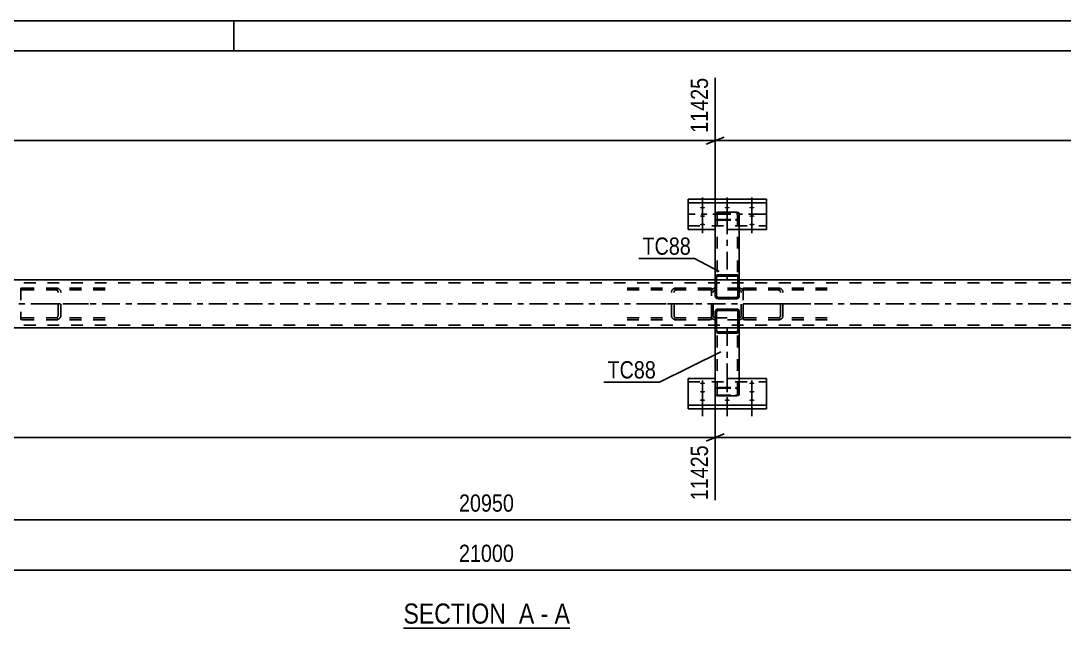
# Model space of a CAD drawing. Header units: millimetres. Extents: x -178 to 1011, y -683 to 158.
# Drawn here: x 345.7 to 519, y 57 to 157.9 of the extents above; entities that cross this region are included whole.
import ezdxf

# ---------------------------------------------------------------- set-up
doc = ezdxf.new("R2010")
doc.units = ezdxf.units.MM
doc.linetypes.add('DXK_LINE_DOT2', pattern=[3.9198, 1.9599, -1.9599])
doc.linetypes.add('DXK_LINE_DOT3', pattern=[5.9187, 2.979, -0.9799, 0.9799, -0.9799])
doc.styles.add('Arial Narrow', font='ARIALN.TTF', dxfattribs={"height": 0.2})

# ---------------------------------------------------------------- blocks, each defined once
blk = doc.blocks.new('Unknown-389678143-1162')
at = {"color": 5, "linetype": 'Continuous'}
for p, q in [((1011.04, 157.93), (-177.96, 157.93)), ((381.04, 152.93), (381.04, 157.93)), ((1006.04, 152.93), (-172.96, 152.93))]:
    blk.add_line(p, q, dxfattribs=at)
blk = doc.blocks.new('Unknown-389678143-12 - 3668')
at = {"color": 6, "linetype": 'Continuous'}
blk.add_line((409.25, 57.03), (436.9, 57.03), dxfattribs=at)
at = {"color": 0, "linetype": 'Continuous'}
for points in [[(427.36, 57.78), (427.36, 61.28), (409.25, 61.28), (409.25, 57.78)], [(430.97, 57.78), (430.97, 61.28), (428.41, 61.28), (428.41, 57.78)], [(433.29, 57.78), (433.29, 61.28), (432.02, 61.28), (432.02, 57.78)], [(436.9, 57.78), (436.9, 61.28), (434.34, 61.28), (434.34, 57.78)]]:
    blk.add_wipeout(points, dxfattribs=at)
at = {"color": 7, "linetype": 'Continuous', "style": 'Arial Narrow'}
for s, p in [('SECTION ', (409.25, 57.78)), ('A', (428.41, 57.78)), ('A', (434.34, 57.78)), ('-', (432.02, 57.78))]:
    blk.add_text(s, height=3.34, dxfattribs=at).set_placement(p)
blk = doc.blocks.new('Part-389678143-3711 - 3668')
at = {"color": 2, "linetype": 'Continuous'}
for p, q in [((456.53, 128.32), (469.53, 128.32)), ((456.53, 128.32), (456.53, 123.27)), ((469.53, 128.32), (469.53, 123.27)), ((456.53, 127.71), (469.53, 127.71)), ((461.03, 123.27), (456.53, 123.27)), ((469.53, 123.27), (465.03, 123.27))]:
    blk.add_line(p, q, dxfattribs=at)
at = {"color": 7, "linetype": 'DXK_LINE_DOT3'}
blk.add_line((469.53, 125.79), (456.53, 125.79), dxfattribs=at)
at = {"color": 7, "linetype": 'DXK_LINE_DOT2'}
for p, q in [((456.53, 123.87), (469.53, 123.87)), ((465.03, 123.27), (461.03, 123.27))]:
    blk.add_line(p, q, dxfattribs=at)
blk = doc.blocks.new('Part-389678143-3916 - 3668')
at = {"color": 7, "linetype": 'DXK_LINE_DOT2'}
for p, q in [((460.13, 113.54), (446.4, 113.54)), ((460.13, 113.22), (446.4, 113.22)), ((453.83, 113.14), (453.76, 112.9)), ((453.76, 108.9), (453.76, 112.9)), ((454.2, 112.9), (454.23, 113.02)), ((454.2, 108.9), (454.2, 112.9)), ((454.64, 113.54), (454.3, 113.49)), ((454.47, 113.19), (454.64, 113.22)), ((460.13, 113.54), (460.39, 113.5)), ((460.13, 113.22), (460.3, 113.19)), ((460.3, 113.19), (460.39, 113.15)), ((460.39, 108.3), (460.39, 113.5)), ((460.13, 108.58), (446.4, 108.58)), ((446.4, 108.26), (460.13, 108.26)), ((453.76, 108.9), (453.83, 108.65)), ((454.23, 108.78), (454.2, 108.9)), ((454.3, 108.31), (454.64, 108.26)), ((454.64, 108.58), (454.47, 108.6)), ((460.3, 108.6), (460.13, 108.58)), ((460.13, 108.26), (460.39, 108.3)), ((460.39, 108.65), (460.3, 108.6))]:
    blk.add_line(p, q, dxfattribs=at)
at = {"color": 7, "linetype": 'DXK_LINE_DOT3'}
blk.add_line((449.15, 110.9), (457.39, 110.9), dxfattribs=at)
at = {"color": 7, "linetype": 'DXK_LINE_DOT2'}
for centre, radius, start, end in [((454.51, 112.71), 0.802, 104.5547, 147.5895), ((454.57, 112.81), 0.401, 104.5547, 147.5895), ((454.51, 109.08), 0.802, 212.4105, 255.4453), ((454.57, 108.99), 0.401, 212.4105, 255.4453)]:
    blk.add_arc(centre, radius, start, end, dxfattribs=at)
blk = doc.blocks.new('Part-389678143-3777 - 3668')
at = {"color": 2, "linetype": 'Continuous'}
for p, q in [((461.03, 125.96), (461.08, 126.04)), ((461.03, 125.96), (461.03, 115.27)), ((461.08, 126.04), (461.21, 126.11)), ((461.21, 126.11), (461.42, 126.16)), ((461.42, 126.16), (461.67, 126.17)), ((461.67, 126.17), (464.39, 126.17)), ((464.39, 126.17), (464.63, 126.16)), ((464.63, 126.16), (464.84, 126.11)), ((464.84, 126.11), (464.98, 126.04)), ((464.98, 126.04), (465.03, 125.96)), ((465.03, 125.96), (465.03, 115.27)), ((464.79, 114.9), (461.27, 114.9))]:
    blk.add_line(p, q, dxfattribs=at)
at = {"color": 7, "linetype": 'DXK_LINE_DOT2'}
for p, q in [((461.08, 124.94), (461.03, 125.03)), ((461.21, 124.87), (461.08, 124.94)), ((461.42, 124.82), (461.21, 124.87)), ((461.37, 126), (461.35, 125.96)), ((461.35, 125.96), (461.35, 114.9)), ((461.35, 125.03), (461.37, 124.98)), ((461.44, 126.03), (461.37, 126)), ((461.37, 124.98), (461.44, 124.95)), ((461.67, 124.81), (461.42, 124.82)), ((461.54, 126.06), (461.44, 126.03)), ((461.44, 124.95), (461.54, 124.92)), ((461.67, 126.07), (461.54, 126.06)), ((461.54, 124.92), (461.67, 124.92)), ((461.67, 126.07), (464.39, 126.07)), ((461.67, 124.92), (464.39, 124.92)), ((461.67, 124.81), (464.39, 124.81)), ((464.51, 126.06), (464.39, 126.07)), ((464.39, 124.92), (464.51, 124.92)), ((464.63, 124.82), (464.39, 124.81)), ((464.61, 126.03), (464.51, 126.06)), ((464.51, 124.92), (464.61, 124.95)), ((464.68, 126), (464.61, 126.03)), ((464.61, 124.95), (464.63, 124.96)), ((464.63, 124.96), (464.68, 124.98)), ((464.84, 124.87), (464.63, 124.82)), ((464.71, 125.96), (464.68, 126)), ((464.68, 124.98), (464.71, 125.03)), ((464.71, 125.96), (464.71, 114.9)), ((464.98, 124.94), (464.84, 124.87)), ((465.03, 125.03), (464.98, 124.94)), ((461.03, 115.27), (461.03, 114.9)), ((461.27, 114.9), (461.03, 114.9)), ((464.68, 114.9), (464.71, 114.9)), ((465.03, 114.9), (464.79, 114.9)), ((465.03, 115.27), (465.03, 114.9))]:
    blk.add_line(p, q, dxfattribs=at)
at = {"color": 7, "linetype": 'DXK_LINE_DOT3'}
blk.add_line((463.03, 125.49), (463.03, 114.9), dxfattribs=at)
blk = doc.blocks.new('Part-389678143-3917 - 3668')
at = {"color": 7, "linetype": 'DXK_LINE_DOT2'}
for p, q in [((345.92, 113.54), (345.67, 113.5)), ((345.67, 113.5), (345.67, 108.3)), ((345.67, 113.15), (345.76, 113.19)), ((345.76, 113.19), (345.92, 113.22)), ((359.65, 113.54), (345.92, 113.54)), ((359.65, 113.22), (345.92, 113.22)), ((351.75, 113.49), (351.42, 113.54)), ((351.42, 113.22), (351.58, 113.19)), ((351.82, 113.02), (351.86, 112.9)), ((351.86, 108.9), (351.86, 112.9)), ((352.29, 112.9), (352.23, 113.14)), ((352.29, 108.9), (352.29, 112.9)), ((345.76, 108.6), (345.67, 108.65)), ((345.67, 108.3), (345.92, 108.26)), ((345.92, 108.58), (345.76, 108.6)), ((359.65, 108.58), (345.92, 108.58)), ((359.65, 108.26), (345.92, 108.26)), ((351.58, 108.6), (351.42, 108.58)), ((351.42, 108.26), (351.75, 108.31)), ((351.86, 108.9), (351.82, 108.78)), ((352.23, 108.65), (352.29, 108.9))]:
    blk.add_line(p, q, dxfattribs=at)
at = {"color": 7, "linetype": 'DXK_LINE_DOT3'}
blk.add_line((348.67, 110.9), (356.91, 110.9), dxfattribs=at)
at = {"color": 7, "linetype": 'DXK_LINE_DOT2'}
for centre, radius, start, end in [((351.48, 112.81), 0.401, 32.4105, 75.4453), ((351.55, 112.71), 0.802, 32.4105, 75.4453), ((351.48, 108.99), 0.401, 284.5547, 327.5895), ((351.55, 109.08), 0.802, 284.5547, 327.5895)]:
    blk.add_arc(centre, radius, start, end, dxfattribs=at)
blk = doc.blocks.new('Bolt-389678143-3807 - 3668')
at = {"linetype": 'Continuous'}
for points in [[(458.93, 127.04), (459.02, 127.04), (459.11, 127.03), (459.19, 127.01), (459.25, 126.99), (459.31, 126.97), (459.35, 126.94), (459.36, 126.91), (459.36, 126.88), (459.35, 126.85), (459.31, 126.82), (459.25, 126.79), (459.19, 126.77), (459.11, 126.76), (459.02, 126.75), (458.93, 126.74), (458.84, 126.75), (458.75, 126.76), (458.67, 126.77), (458.6, 126.79), (458.55, 126.82), (458.51, 126.85), (458.49, 126.88), (458.49, 126.91), (458.51, 126.94), (458.55, 126.97), (458.6, 126.99), (458.67, 127.01), (458.75, 127.03), (458.84, 127.04)], [(463.03, 127.04), (463.12, 127.04), (463.21, 127.03), (463.29, 127.01), (463.35, 126.99), (463.41, 126.97), (463.45, 126.94), (463.46, 126.91), (463.46, 126.88), (463.45, 126.85), (463.41, 126.82), (463.35, 126.79), (463.29, 126.77), (463.21, 126.76), (463.12, 126.75), (463.03, 126.74), (462.94, 126.75), (462.85, 126.76), (462.77, 126.77), (462.7, 126.79), (462.65, 126.82), (462.61, 126.85), (462.59, 126.88), (462.59, 126.91), (462.61, 126.94), (462.65, 126.97), (462.7, 126.99), (462.77, 127.01), (462.85, 127.03), (462.94, 127.04)], [(467.13, 127.04), (467.22, 127.04), (467.31, 127.03), (467.39, 127.01), (467.45, 126.99), (467.51, 126.97), (467.55, 126.94), (467.56, 126.91), (467.56, 126.88), (467.55, 126.85), (467.51, 126.82), (467.45, 126.79), (467.39, 126.77), (467.31, 126.76), (467.22, 126.75), (467.13, 126.74), (467.04, 126.75), (466.95, 126.76), (466.87, 126.77), (466.8, 126.79), (466.75, 126.82), (466.71, 126.85), (466.69, 126.88), (466.69, 126.91), (466.71, 126.94), (466.75, 126.97), (466.8, 126.99), (466.87, 127.01), (466.95, 127.03), (467.04, 127.04)], [(458.93, 125.64), (459.02, 125.64), (459.11, 125.63), (459.19, 125.61), (459.25, 125.59), (459.31, 125.57), (459.35, 125.54), (459.36, 125.51), (459.36, 125.48), (459.35, 125.44), (459.31, 125.42), (459.25, 125.39), (459.19, 125.37), (459.11, 125.35), (459.02, 125.34), (458.93, 125.34), (458.84, 125.34), (458.75, 125.35), (458.67, 125.37), (458.6, 125.39), (458.55, 125.42), (458.51, 125.44), (458.49, 125.48), (458.49, 125.51), (458.51, 125.54), (458.55, 125.57), (458.6, 125.59), (458.67, 125.61), (458.75, 125.63), (458.84, 125.64)], [(467.13, 125.64), (467.22, 125.64), (467.31, 125.63), (467.39, 125.61), (467.45, 125.59), (467.51, 125.57), (467.55, 125.54), (467.56, 125.51), (467.56, 125.48), (467.55, 125.44), (467.51, 125.42), (467.45, 125.39), (467.39, 125.37), (467.31, 125.35), (467.22, 125.34), (467.13, 125.34), (467.04, 125.34), (466.95, 125.35), (466.87, 125.37), (466.8, 125.39), (466.75, 125.42), (466.71, 125.44), (466.69, 125.48), (466.69, 125.51), (466.71, 125.54), (466.75, 125.57), (466.8, 125.59), (466.87, 125.61), (466.95, 125.63), (467.04, 125.64)], [(458.93, 124.24), (459.02, 124.24), (459.11, 124.23), (459.19, 124.21), (459.25, 124.19), (459.31, 124.16), (459.35, 124.14), (459.36, 124.1), (459.36, 124.07), (459.35, 124.04), (459.31, 124.01), (459.25, 123.99), (459.19, 123.97), (459.11, 123.95), (459.02, 123.94), (458.93, 123.94), (458.84, 123.94), (458.75, 123.95), (458.67, 123.97), (458.6, 123.99), (458.55, 124.01), (458.51, 124.04), (458.49, 124.07), (458.49, 124.1), (458.51, 124.14), (458.55, 124.16), (458.6, 124.19), (458.67, 124.21), (458.75, 124.23), (458.84, 124.24)], [(467.13, 124.24), (467.22, 124.24), (467.31, 124.23), (467.39, 124.21), (467.45, 124.19), (467.51, 124.16), (467.55, 124.14), (467.56, 124.1), (467.56, 124.07), (467.55, 124.04), (467.51, 124.01), (467.45, 123.99), (467.39, 123.97), (467.31, 123.95), (467.22, 123.94), (467.13, 123.94), (467.04, 123.94), (466.95, 123.95), (466.87, 123.97), (466.8, 123.99), (466.75, 124.01), (466.71, 124.04), (466.69, 124.07), (466.69, 124.1), (466.71, 124.14), (466.75, 124.16), (466.8, 124.19), (466.87, 124.21), (466.95, 124.23), (467.04, 124.24)]]:
    blk.add_hatch(color=1, dxfattribs=at).paths.add_polyline_path(points)
at = {"color": 1, "linetype": 'Continuous'}
for p, q in [((458.93, 128.58), (458.93, 125.46)), ((463.03, 128.58), (463.03, 125.46)), ((467.13, 128.58), (467.13, 125.46)), ((458.93, 127.18), (458.93, 124.06)), ((467.13, 127.18), (467.13, 124.06)), ((458.93, 125.78), (458.93, 122.66)), ((467.13, 125.78), (467.13, 122.66))]:
    blk.add_line(p, q, dxfattribs=at)
at = {"color": 1, "linetype": 'DXK_LINE_DOT2'}
blk.add_line((463.03, 125.78), (463.03, 122.66), dxfattribs=at)
blk = doc.blocks.new('Part-389678143-3909 - 3668')
at = {"color": 7, "linetype": 'DXK_LINE_DOT2'}
for p, q in [((461.03, 106.52), (461.03, 106.9)), ((461.27, 106.9), (461.03, 106.9)), ((461.35, 95.84), (461.35, 106.9)), ((464.39, 106.9), (465.03, 106.9)), ((464.61, 106.9), (464.63, 106.9)), ((464.68, 106.9), (464.71, 106.9)), ((464.71, 95.84), (464.71, 106.9)), ((465.03, 106.52), (465.03, 106.9)), ((461.03, 96.77), (461.08, 96.86)), ((461.08, 96.86), (461.21, 96.93)), ((461.21, 96.93), (461.42, 96.97)), ((461.37, 96.81), (461.35, 96.77)), ((461.35, 95.84), (461.37, 95.8)), ((461.44, 96.85), (461.37, 96.81)), ((461.37, 95.8), (461.44, 95.76)), ((461.42, 96.97), (461.67, 96.99)), ((461.54, 96.87), (461.44, 96.85)), ((461.44, 95.76), (461.54, 95.74)), ((461.67, 96.88), (461.54, 96.87)), ((461.54, 95.74), (461.67, 95.73)), ((461.67, 96.99), (464.39, 96.99)), ((461.67, 96.88), (464.39, 96.88)), ((461.67, 95.73), (464.39, 95.73)), ((464.39, 96.99), (464.63, 96.97)), ((464.51, 96.87), (464.39, 96.88)), ((464.39, 95.73), (464.51, 95.74)), ((464.61, 96.85), (464.51, 96.87)), ((464.51, 95.74), (464.61, 95.76)), ((464.61, 96.85), (464.63, 96.84)), ((464.61, 95.76), (464.68, 95.8)), ((464.63, 96.97), (464.84, 96.93)), ((464.63, 96.84), (464.68, 96.81)), ((464.71, 96.77), (464.68, 96.81)), ((464.68, 95.8), (464.71, 95.84)), ((464.84, 96.93), (464.98, 96.86)), ((464.98, 96.86), (465.03, 96.77))]:
    blk.add_line(p, q, dxfattribs=at)
at = {"color": 2, "linetype": 'Continuous'}
for p, q in [((461.03, 95.84), (461.03, 106.52)), ((464.79, 106.9), (461.27, 106.9)), ((465.03, 95.84), (465.03, 106.52)), ((461.08, 95.76), (461.03, 95.84)), ((461.21, 95.69), (461.08, 95.76)), ((461.42, 95.64), (461.21, 95.69)), ((461.67, 95.62), (461.42, 95.64)), ((461.67, 95.62), (464.39, 95.62)), ((464.63, 95.64), (464.39, 95.62)), ((464.84, 95.69), (464.63, 95.64)), ((464.98, 95.76), (464.84, 95.69)), ((465.03, 95.84), (464.98, 95.76))]:
    blk.add_line(p, q, dxfattribs=at)
at = {"color": 7, "linetype": 'DXK_LINE_DOT3'}
blk.add_line((463.03, 106.9), (463.03, 96.31), dxfattribs=at)
blk = doc.blocks.new('Part-389678143-3919 - 3668')
at = {"color": 7, "linetype": 'DXK_LINE_DOT2'}
for p, q in [((465.92, 113.54), (465.67, 113.5)), ((465.67, 113.5), (465.67, 108.3)), ((465.67, 113.15), (465.76, 113.19)), ((465.76, 113.19), (465.92, 113.22)), ((479.65, 113.54), (465.92, 113.54)), ((479.65, 113.22), (465.92, 113.22)), ((471.75, 113.49), (471.42, 113.54)), ((471.42, 113.22), (471.58, 113.19)), ((471.82, 113.02), (471.86, 112.9)), ((471.86, 108.9), (471.86, 112.9)), ((472.29, 112.9), (472.23, 113.14)), ((472.29, 108.9), (472.29, 112.9)), ((465.76, 108.6), (465.67, 108.65)), ((465.67, 108.3), (465.92, 108.26)), ((465.92, 108.58), (465.76, 108.6)), ((479.65, 108.58), (465.92, 108.58)), ((479.65, 108.26), (465.92, 108.26)), ((471.58, 108.6), (471.42, 108.58)), ((471.42, 108.26), (471.75, 108.31)), ((471.86, 108.9), (471.82, 108.78)), ((472.23, 108.65), (472.29, 108.9))]:
    blk.add_line(p, q, dxfattribs=at)
at = {"color": 7, "linetype": 'DXK_LINE_DOT3'}
blk.add_line((468.67, 110.9), (476.91, 110.9), dxfattribs=at)
at = {"color": 7, "linetype": 'DXK_LINE_DOT2'}
for centre, radius, start, end in [((471.48, 112.81), 0.401, 32.4104, 75.4453), ((471.55, 112.71), 0.802, 32.4104, 75.4453), ((471.48, 108.99), 0.401, 284.5547, 327.5896), ((471.55, 109.08), 0.802, 284.5547, 327.5896)]:
    blk.add_arc(centre, radius, start, end, dxfattribs=at)
blk = doc.blocks.new('Part-389678143-3976 - 3668')
at = {"color": 7, "linetype": 'DXK_LINE_DOT2'}
for p, q in [((842.03, 114.42), (4.03, 114.42)), ((465.03, 114.9), (461.03, 114.9)), ((842.03, 107.38), (4.03, 107.38)), ((465.03, 106.9), (461.03, 106.9))]:
    blk.add_line(p, q, dxfattribs=at)
at = {"color": 2, "linetype": 'Continuous'}
for p, q in [((461.03, 114.9), (225.03, 114.9)), ((641.03, 114.9), (465.03, 114.9)), ((461.03, 106.9), (225.03, 106.9)), ((641.03, 106.9), (465.03, 106.9))]:
    blk.add_line(p, q, dxfattribs=at)
at = {"color": 7, "linetype": 'DXK_LINE_DOT3'}
blk.add_line((4.03, 110.9), (842.03, 110.9), dxfattribs=at)
blk = doc.blocks.new('Part-389678143-3981 - 3668')
at = {"color": 7, "linetype": 'DXK_LINE_DOT2'}
for p, q in [((460.44, 113.14), (460.39, 112.9)), ((460.39, 108.9), (460.39, 112.9)), ((460.71, 112.9), (460.73, 113.02)), ((460.71, 108.9), (460.71, 112.9)), ((461.03, 113.54), (460.78, 113.49)), ((460.91, 113.19), (461.03, 113.22)), ((465.03, 113.54), (461.03, 113.54)), ((465.03, 113.22), (461.03, 113.22)), ((465.27, 113.49), (465.03, 113.54)), ((465.03, 113.22), (465.15, 113.19)), ((465.32, 113.02), (465.35, 112.9)), ((465.35, 108.9), (465.35, 112.9)), ((465.67, 112.9), (465.62, 113.14)), ((465.67, 108.9), (465.67, 112.9)), ((460.39, 108.9), (460.44, 108.65)), ((460.73, 108.78), (460.71, 108.9)), ((460.78, 108.31), (461.03, 108.26)), ((461.03, 108.58), (460.91, 108.6)), ((461.03, 108.58), (465.03, 108.58)), ((465.03, 108.26), (461.03, 108.26)), ((465.15, 108.6), (465.03, 108.58)), ((465.03, 108.26), (465.27, 108.31)), ((465.35, 108.9), (465.32, 108.78)), ((465.62, 108.65), (465.67, 108.9))]:
    blk.add_line(p, q, dxfattribs=at)
at = {"color": 7, "linetype": 'DXK_LINE_DOT3'}
blk.add_line((463.03, 110.9), (463.03, 110.9), dxfattribs=at)
at = {"color": 7, "linetype": 'DXK_LINE_DOT2'}
for centre, radius, start, end in [((461.03, 112.9), 0.64, 112.5, 157.5), ((461.03, 112.9), 0.32, 112.5, 157.5), ((465.03, 112.9), 0.32, 22.5, 67.5), ((465.03, 112.9), 0.64, 22.5, 67.5), ((461.03, 108.9), 0.64, 202.5, 247.5), ((461.03, 108.9), 0.32, 202.5, 247.5), ((465.03, 108.9), 0.32, 292.5, 337.5), ((465.03, 108.9), 0.64, 292.5, 337.5)]:
    blk.add_arc(centre, radius, start, end, dxfattribs=at)
blk = doc.blocks.new('Bolt-389678143-3998 - 3668')
at = {"linetype": 'Continuous'}
for points in [[(458.93, 97.56), (458.84, 97.56), (458.75, 97.57), (458.67, 97.59), (458.6, 97.61), (458.55, 97.63), (458.51, 97.66), (458.49, 97.69), (458.49, 97.72), (458.51, 97.76), (458.55, 97.78), (458.6, 97.81), (458.67, 97.83), (458.75, 97.85), (458.84, 97.86), (458.93, 97.86), (459.02, 97.86), (459.11, 97.85), (459.19, 97.83), (459.25, 97.81), (459.31, 97.78), (459.35, 97.76), (459.36, 97.72), (459.36, 97.69), (459.35, 97.66), (459.31, 97.63), (459.25, 97.61), (459.19, 97.59), (459.11, 97.57), (459.02, 97.56)], [(467.13, 97.56), (467.04, 97.56), (466.95, 97.57), (466.87, 97.59), (466.8, 97.61), (466.75, 97.63), (466.71, 97.66), (466.69, 97.69), (466.69, 97.72), (466.71, 97.76), (466.75, 97.78), (466.8, 97.81), (466.87, 97.83), (466.95, 97.85), (467.04, 97.86), (467.13, 97.86), (467.22, 97.86), (467.31, 97.85), (467.39, 97.83), (467.45, 97.81), (467.51, 97.78), (467.55, 97.76), (467.56, 97.72), (467.56, 97.69), (467.55, 97.66), (467.51, 97.63), (467.45, 97.61), (467.39, 97.59), (467.31, 97.57), (467.22, 97.56)], [(458.93, 96.16), (458.84, 96.16), (458.75, 96.17), (458.67, 96.18), (458.6, 96.21), (458.55, 96.23), (458.51, 96.26), (458.49, 96.29), (458.49, 96.32), (458.51, 96.35), (458.55, 96.38), (458.6, 96.41), (458.67, 96.43), (458.75, 96.44), (458.84, 96.45), (458.93, 96.46), (459.02, 96.45), (459.11, 96.44), (459.19, 96.43), (459.25, 96.41), (459.31, 96.38), (459.35, 96.35), (459.36, 96.32), (459.36, 96.29), (459.35, 96.26), (459.31, 96.23), (459.25, 96.21), (459.19, 96.18), (459.11, 96.17), (459.02, 96.16)], [(467.13, 96.16), (467.04, 96.16), (466.95, 96.17), (466.87, 96.18), (466.8, 96.21), (466.75, 96.23), (466.71, 96.26), (466.69, 96.29), (466.69, 96.32), (466.71, 96.35), (466.75, 96.38), (466.8, 96.41), (466.87, 96.43), (466.95, 96.44), (467.04, 96.45), (467.13, 96.46), (467.22, 96.45), (467.31, 96.44), (467.39, 96.43), (467.45, 96.41), (467.51, 96.38), (467.55, 96.35), (467.56, 96.32), (467.56, 96.29), (467.55, 96.26), (467.51, 96.23), (467.45, 96.21), (467.39, 96.18), (467.31, 96.17), (467.22, 96.16)], [(458.93, 94.75), (458.84, 94.76), (458.75, 94.77), (458.67, 94.78), (458.6, 94.8), (458.55, 94.83), (458.51, 94.86), (458.49, 94.89), (458.49, 94.92), (458.51, 94.95), (458.55, 94.98), (458.6, 95), (458.67, 95.03), (458.75, 95.04), (458.84, 95.05), (458.93, 95.05), (459.02, 95.05), (459.11, 95.04), (459.19, 95.03), (459.25, 95), (459.31, 94.98), (459.35, 94.95), (459.36, 94.92), (459.36, 94.89), (459.35, 94.86), (459.31, 94.83), (459.25, 94.8), (459.19, 94.78), (459.11, 94.77), (459.02, 94.76)], [(463.03, 94.75), (462.94, 94.76), (462.85, 94.77), (462.77, 94.78), (462.7, 94.8), (462.65, 94.83), (462.61, 94.86), (462.59, 94.89), (462.59, 94.92), (462.61, 94.95), (462.65, 94.98), (462.7, 95), (462.77, 95.03), (462.85, 95.04), (462.94, 95.05), (463.03, 95.05), (463.12, 95.05), (463.21, 95.04), (463.29, 95.03), (463.35, 95), (463.41, 94.98), (463.45, 94.95), (463.46, 94.92), (463.46, 94.89), (463.45, 94.86), (463.41, 94.83), (463.35, 94.8), (463.29, 94.78), (463.21, 94.77), (463.12, 94.76)], [(467.13, 94.75), (467.04, 94.76), (466.95, 94.77), (466.87, 94.78), (466.8, 94.8), (466.75, 94.83), (466.71, 94.86), (466.69, 94.89), (466.69, 94.92), (466.71, 94.95), (466.75, 94.98), (466.8, 95), (466.87, 95.03), (466.95, 95.04), (467.04, 95.05), (467.13, 95.05), (467.22, 95.05), (467.31, 95.04), (467.39, 95.03), (467.45, 95), (467.51, 94.98), (467.55, 94.95), (467.56, 94.92), (467.56, 94.89), (467.55, 94.86), (467.51, 94.83), (467.45, 94.8), (467.39, 94.78), (467.31, 94.77), (467.22, 94.76)]]:
    blk.add_hatch(color=1, dxfattribs=at).paths.add_polyline_path(points)
at = {"color": 1, "linetype": 'Continuous'}
for p, q in [((458.93, 98.2), (458.93, 95.08)), ((467.13, 98.2), (467.13, 95.08)), ((458.93, 96.8), (458.93, 93.68)), ((458.93, 95.39), (458.93, 92.27)), ((463.03, 95.39), (463.03, 92.27)), ((467.13, 96.8), (467.13, 93.68)), ((467.13, 95.39), (467.13, 92.27))]:
    blk.add_line(p, q, dxfattribs=at)
at = {"color": 1, "linetype": 'DXK_LINE_DOT2'}
blk.add_line((463.03, 98.2), (463.03, 95.08), dxfattribs=at)
blk = doc.blocks.new('Part-389678143-10190 - 3668')
at = {"color": 2, "linetype": 'Continuous'}
for p, q in [((456.53, 93.48), (456.53, 98.53)), ((461.03, 98.53), (456.53, 98.53)), ((469.53, 98.53), (465.03, 98.53)), ((469.53, 93.48), (469.53, 98.53)), ((456.53, 94.08), (469.53, 94.08)), ((456.53, 93.48), (469.53, 93.48))]:
    blk.add_line(p, q, dxfattribs=at)
at = {"color": 7, "linetype": 'DXK_LINE_DOT2'}
for p, q in [((456.53, 97.93), (469.53, 97.93)), ((465.03, 98.53), (461.03, 98.53))]:
    blk.add_line(p, q, dxfattribs=at)
blk = doc.blocks.new('Part-389678143-41330 - 3668')
at = {"color": 2, "linetype": 'Continuous'}
for p, q in [((461.06, 115.46), (461.03, 115.27)), ((461.03, 115.27), (461.03, 112.23)), ((461.17, 115.61), (461.06, 115.46)), ((461.32, 115.72), (461.17, 115.61)), ((461.27, 115.27), (461.29, 115.37)), ((461.27, 115.27), (461.27, 115.27)), ((461.27, 115.27), (461.27, 112.23)), ((461.29, 115.37), (461.34, 115.44)), ((461.51, 115.75), (461.32, 115.72)), ((461.34, 115.44), (461.42, 115.5)), ((461.42, 115.5), (461.51, 115.51)), ((461.51, 115.75), (464.55, 115.75)), ((461.51, 115.75), (461.51, 115.75)), ((461.51, 115.51), (461.51, 115.51)), ((461.51, 115.51), (464.55, 115.51)), ((464.55, 115.75), (464.55, 115.75)), ((464.73, 115.72), (464.55, 115.75)), ((464.55, 115.51), (464.55, 115.51)), ((464.55, 115.51), (464.64, 115.5)), ((464.64, 115.5), (464.72, 115.44)), ((464.72, 115.44), (464.77, 115.37)), ((464.89, 115.61), (464.73, 115.72)), ((464.77, 115.37), (464.79, 115.27)), ((464.79, 115.27), (464.79, 115.27)), ((464.79, 115.27), (464.79, 112.23)), ((464.99, 115.46), (464.89, 115.61)), ((465.03, 115.27), (464.99, 115.46)), ((465.03, 115.27), (465.03, 112.23)), ((461.03, 112.23), (461.06, 112.05)), ((461.06, 112.05), (461.17, 111.9)), ((461.17, 111.9), (461.32, 111.79)), ((461.27, 112.23), (461.27, 112.23)), ((461.29, 112.14), (461.27, 112.23)), ((461.34, 112.07), (461.29, 112.14)), ((461.32, 111.79), (461.51, 111.75)), ((461.42, 112.01), (461.34, 112.07)), ((461.51, 111.99), (461.42, 112.01)), ((461.51, 111.99), (461.51, 111.99)), ((461.51, 111.99), (464.55, 111.99)), ((461.51, 111.75), (464.55, 111.75)), ((461.51, 111.75), (461.51, 111.75)), ((464.64, 112.01), (464.55, 111.99)), ((464.55, 111.99), (464.55, 111.99)), ((464.55, 111.75), (464.73, 111.79)), ((464.55, 111.75), (464.55, 111.75)), ((464.72, 112.07), (464.64, 112.01)), ((464.77, 112.14), (464.72, 112.07)), ((464.73, 111.79), (464.89, 111.9)), ((464.79, 112.23), (464.77, 112.14)), ((464.79, 112.23), (464.79, 112.23)), ((464.89, 111.9), (464.99, 112.05)), ((464.99, 112.05), (465.03, 112.23))]:
    blk.add_line(p, q, dxfattribs=at)
at = {"color": 7, "linetype": 'DXK_LINE_DOT2'}
for p, q in [((461.03, 115.27), (461.06, 115.46)), ((461.27, 114.9), (461.03, 114.9)), ((461.03, 114.9), (461.27, 114.9)), ((461.06, 115.46), (461.17, 115.61)), ((461.17, 115.61), (461.32, 115.72)), ((461.29, 115.37), (461.27, 115.27)), ((461.27, 115.27), (461.27, 115.27)), ((461.34, 115.44), (461.29, 115.37)), ((461.32, 115.72), (461.51, 115.75)), ((461.42, 115.5), (461.34, 115.44)), ((461.51, 115.51), (461.42, 115.5)), ((464.55, 115.75), (461.51, 115.75)), ((461.51, 115.51), (464.55, 115.51)), ((464.55, 115.75), (464.73, 115.72)), ((464.64, 115.5), (464.55, 115.51)), ((464.72, 115.44), (464.64, 115.5)), ((464.77, 115.37), (464.72, 115.44)), ((464.73, 115.72), (464.89, 115.61)), ((464.79, 115.27), (464.77, 115.37)), ((464.79, 115.27), (464.79, 115.27)), ((465.03, 114.9), (464.79, 114.9)), ((464.79, 114.9), (465.03, 114.9)), ((464.89, 115.61), (464.99, 115.46)), ((464.99, 115.46), (465.03, 115.27)), ((461.06, 112.05), (461.03, 112.23)), ((461.27, 112.23), (461.29, 112.14)), ((461.29, 112.14), (461.34, 112.07)), ((461.51, 111.75), (461.32, 111.79)), ((461.34, 112.07), (461.42, 112.01)), ((461.42, 112.01), (461.51, 111.99)), ((464.55, 111.99), (461.51, 111.99)), ((461.51, 111.75), (464.55, 111.75)), ((464.55, 111.99), (464.64, 112.01)), ((464.73, 111.79), (464.55, 111.75)), ((464.64, 112.01), (464.72, 112.07)), ((464.72, 112.07), (464.77, 112.14)), ((464.77, 112.14), (464.79, 112.23)), ((465.03, 112.23), (464.99, 112.05))]:
    blk.add_line(p, q, dxfattribs=at)
for centre, start, end in [((461.51, 112.23), 202.5, 247.5), ((464.55, 112.23), 292.5, 337.5)]:
    blk.add_arc(centre, 0.48, start, end, dxfattribs=at)
blk = doc.blocks.new('Part-389678143-41333 - 3668')
at = {"color": 2, "linetype": 'Continuous'}
for p, q in [((461.06, 109.74), (461.03, 109.56)), ((461.03, 106.52), (461.03, 109.56)), ((461.17, 109.9), (461.06, 109.74)), ((461.32, 110), (461.17, 109.9)), ((461.29, 109.65), (461.27, 109.56)), ((461.27, 106.52), (461.27, 109.56)), ((461.34, 109.73), (461.29, 109.65)), ((461.51, 110.04), (461.32, 110)), ((461.42, 109.78), (461.34, 109.73)), ((461.51, 109.8), (461.42, 109.78)), ((464.55, 110.04), (461.51, 110.04)), ((464.55, 109.8), (461.51, 109.8)), ((464.73, 110), (464.55, 110.04)), ((464.64, 109.78), (464.55, 109.8)), ((464.72, 109.73), (464.64, 109.78)), ((464.77, 109.65), (464.72, 109.73)), ((464.89, 109.9), (464.73, 110)), ((464.79, 109.56), (464.77, 109.65)), ((464.79, 106.52), (464.79, 109.56)), ((464.99, 109.74), (464.89, 109.9)), ((465.03, 109.56), (464.99, 109.74)), ((465.03, 106.52), (465.03, 109.56)), ((461.06, 106.34), (461.03, 106.52)), ((461.17, 106.18), (461.06, 106.34)), ((461.32, 106.08), (461.17, 106.18)), ((461.27, 106.52), (461.29, 106.43)), ((461.29, 106.43), (461.34, 106.35)), ((461.51, 106.04), (461.32, 106.08)), ((461.34, 106.35), (461.42, 106.3)), ((461.42, 106.3), (461.51, 106.28)), ((464.55, 106.28), (461.51, 106.28)), ((461.51, 106.04), (464.55, 106.04)), ((464.55, 106.28), (464.64, 106.3)), ((464.55, 106.04), (464.73, 106.08)), ((464.55, 106.04), (464.55, 106.04)), ((464.64, 106.3), (464.72, 106.35)), ((464.72, 106.35), (464.77, 106.43)), ((464.89, 106.18), (464.73, 106.08)), ((464.77, 106.43), (464.79, 106.52)), ((464.99, 106.34), (464.89, 106.18)), ((465.03, 106.52), (464.99, 106.34))]:
    blk.add_line(p, q, dxfattribs=at)
at = {"color": 7, "linetype": 'DXK_LINE_DOT2'}
for p, q in [((461.03, 109.56), (461.06, 109.74)), ((461.32, 110), (461.51, 110.04)), ((464.55, 110.04), (464.73, 110)), ((464.99, 109.74), (465.03, 109.56)), ((461.27, 106.9), (461.03, 106.9)), ((461.51, 106.04), (464.55, 106.04)), ((464.73, 106.08), (464.55, 106.04)), ((465.03, 106.9), (464.79, 106.9))]:
    blk.add_line(p, q, dxfattribs=at)
for centre, start, end in [((461.51, 109.56), 112.5, 157.5), ((464.55, 109.56), 22.5, 67.5)]:
    blk.add_arc(centre, 0.48, start, end, dxfattribs=at)
blk = doc.blocks.new('StraightDimension-389678143-4179 - 3668')
at = {"color": 7, "linetype": 'Continuous'}
blk.add_line((4.03, 75.03), (842.03, 75.03), dxfattribs=at)
at = {"color": 0}
blk.add_wipeout([(428.2, 75.78), (428.2, 79.98), (417.86, 79.98), (417.86, 75.78)], dxfattribs=at)
at = {"color": 3, "style": 'Arial Narrow'}
blk.add_text('20950', height=2.863, dxfattribs=at).set_placement((418.46, 76.38))
blk = doc.blocks.new('StraightDimension-389678143-4149 - 3668')
at = {"color": 7, "linetype": 'Continuous'}
blk.add_line((3.03, 66.68), (843.03, 66.68), dxfattribs=at)
at = {"color": 0}
blk.add_wipeout([(428.2, 67.43), (428.2, 71.63), (417.86, 71.63), (417.86, 67.43)], dxfattribs=at)
at = {"color": 3, "style": 'Arial Narrow'}
blk.add_text('21000', height=2.863, dxfattribs=at).set_placement((418.46, 68.03))
blk = doc.blocks.new('StraightDimension-389678143-4293 - 3668')
at = {"color": 7, "linetype": 'Continuous'}
for p, q in [((461.03, 120.69), (461.03, 148.47)), ((462.53, 138.63), (459.53, 137.43)), ((461.03, 138.03), (641.03, 138.03))]:
    blk.add_line(p, q, dxfattribs=at)
blk = doc.blocks.new('StraightDimension-389678143-4221 - 3668')
at = {"color": 7, "linetype": 'Continuous'}
for p, q in [((461.03, 120.69), (461.03, 148.47)), ((221.03, 138.03), (461.03, 138.03)), ((459.53, 137.43), (462.53, 138.63))]:
    blk.add_line(p, q, dxfattribs=at)
at = {"color": 0, "linetype": 'Continuous'}
blk.add_wipeout([(460.43, 149.07), (456.23, 149.07), (456.23, 138.73), (460.43, 138.73)], dxfattribs=at)
at = {"color": 3, "linetype": 'Continuous', "style": 'Arial Narrow'}
blk.add_text('11425', height=2.863, rotation=90.0002, dxfattribs=at).set_placement((459.83, 139.33))
blk = doc.blocks.new('StraightDimension-389678143-26230 - 3668')
at = {"color": 7, "linetype": 'Continuous'}
for p, q in [((461.03, 100.65), (461.03, 78.27)), ((462.53, 89.31), (459.53, 88.11)), ((461.03, 88.71), (641.03, 88.71))]:
    blk.add_line(p, q, dxfattribs=at)
blk = doc.blocks.new('StraightDimension-389678143-26231 - 3668')
at = {"color": 7, "linetype": 'Continuous'}
for p, q in [((461.03, 100.65), (461.03, 78.27)), ((221.03, 88.71), (461.03, 88.71)), ((459.53, 88.11), (462.53, 89.31))]:
    blk.add_line(p, q, dxfattribs=at)
at = {"color": 0, "linetype": 'Continuous'}
blk.add_wipeout([(460.43, 88.01), (456.23, 88.01), (456.23, 77.67), (460.43, 77.67)], dxfattribs=at)
at = {"color": 3, "linetype": 'Continuous', "style": 'Arial Narrow'}
blk.add_text('11425', height=2.863, rotation=90.0002, dxfattribs=at).set_placement((459.83, 78.27))
blk = doc.blocks.new('Mark-389678143-3773 - 3668')
at = {"color": 0}
blk.add_wipeout([(456.99, 119.07), (456.99, 122.07), (448.95, 122.07), (448.95, 119.07)], dxfattribs=at)
blk.add_wipeout([(456.99, 119.07), (456.99, 122.07), (448.95, 122.07), (448.95, 119.07)], dxfattribs=at)
at = {"color": 30, "linetype": 'Continuous'}
for p in [(448.35, 118.47), (461.69, 116.28)]:
    blk.add_line(p, (457.59, 118.47), dxfattribs=at)
at = {"color": 3, "style": 'Arial Narrow'}
blk.add_text('TC88', height=2.863, dxfattribs=at).set_placement((448.95, 119.07))
blk = doc.blocks.new('Mark-389678143-21582 - 3668')
at = {"color": 0}
blk.add_wipeout([(451.17, 98.52), (451.17, 101.52), (443.14, 101.52), (443.14, 98.52)], dxfattribs=at)
blk.add_wipeout([(451.17, 98.52), (451.17, 101.52), (443.14, 101.52), (443.14, 98.52)], dxfattribs=at)
at = {"color": 30, "linetype": 'Continuous'}
for p in [(461.98, 102.93), (442.54, 97.92)]:
    blk.add_line(p, (451.77, 97.92), dxfattribs=at)
at = {"color": 3, "style": 'Arial Narrow'}
blk.add_text('TC88', height=2.863, dxfattribs=at).set_placement((443.14, 98.52))

msp = doc.modelspace()

# ---------------------------------------------------------------- block references
for name in ['Unknown-389678143-1162', 'Part-389678143-3711 - 3668', 'Bolt-389678143-3807 - 3668', 'Part-389678143-3777 - 3668', 'Part-389678143-3976 - 3668', 'Part-389678143-41330 - 3668', 'Part-389678143-3917 - 3668', 'Part-389678143-3916 - 3668', 'Part-389678143-3981 - 3668', 'Part-389678143-3919 - 3668', 'Part-389678143-41333 - 3668', 'Part-389678143-3909 - 3668', 'Part-389678143-10190 - 3668', 'Bolt-389678143-3998 - 3668']:
    msp.add_blockref(name, (0, 0))

# ---------------------------------------------------------------- next in the draw order: block references
for name in ['StraightDimension-389678143-4293 - 3668', 'StraightDimension-389678143-4179 - 3668', 'Unknown-389678143-12 - 3668']:
    msp.add_blockref(name, (0, 0))

# ---------------------------------------------------------------- next in the draw order: block references
for name in ['StraightDimension-389678143-4221 - 3668', 'StraightDimension-389678143-4149 - 3668']:
    msp.add_blockref(name, (0, 0))

# ---------------------------------------------------------------- next in the draw order: block references
for name in ['Mark-389678143-3773 - 3668', 'StraightDimension-389678143-26230 - 3668']:
    msp.add_blockref(name, (0, 0))

# ---------------------------------------------------------------- next in the draw order: block references
msp.add_blockref('StraightDimension-389678143-26231 - 3668', (0, 0))

# ---------------------------------------------------------------- next in the draw order: block references
msp.add_blockref('Mark-389678143-21582 - 3668', (0, 0))

doc.saveas('drawing.dxf')
